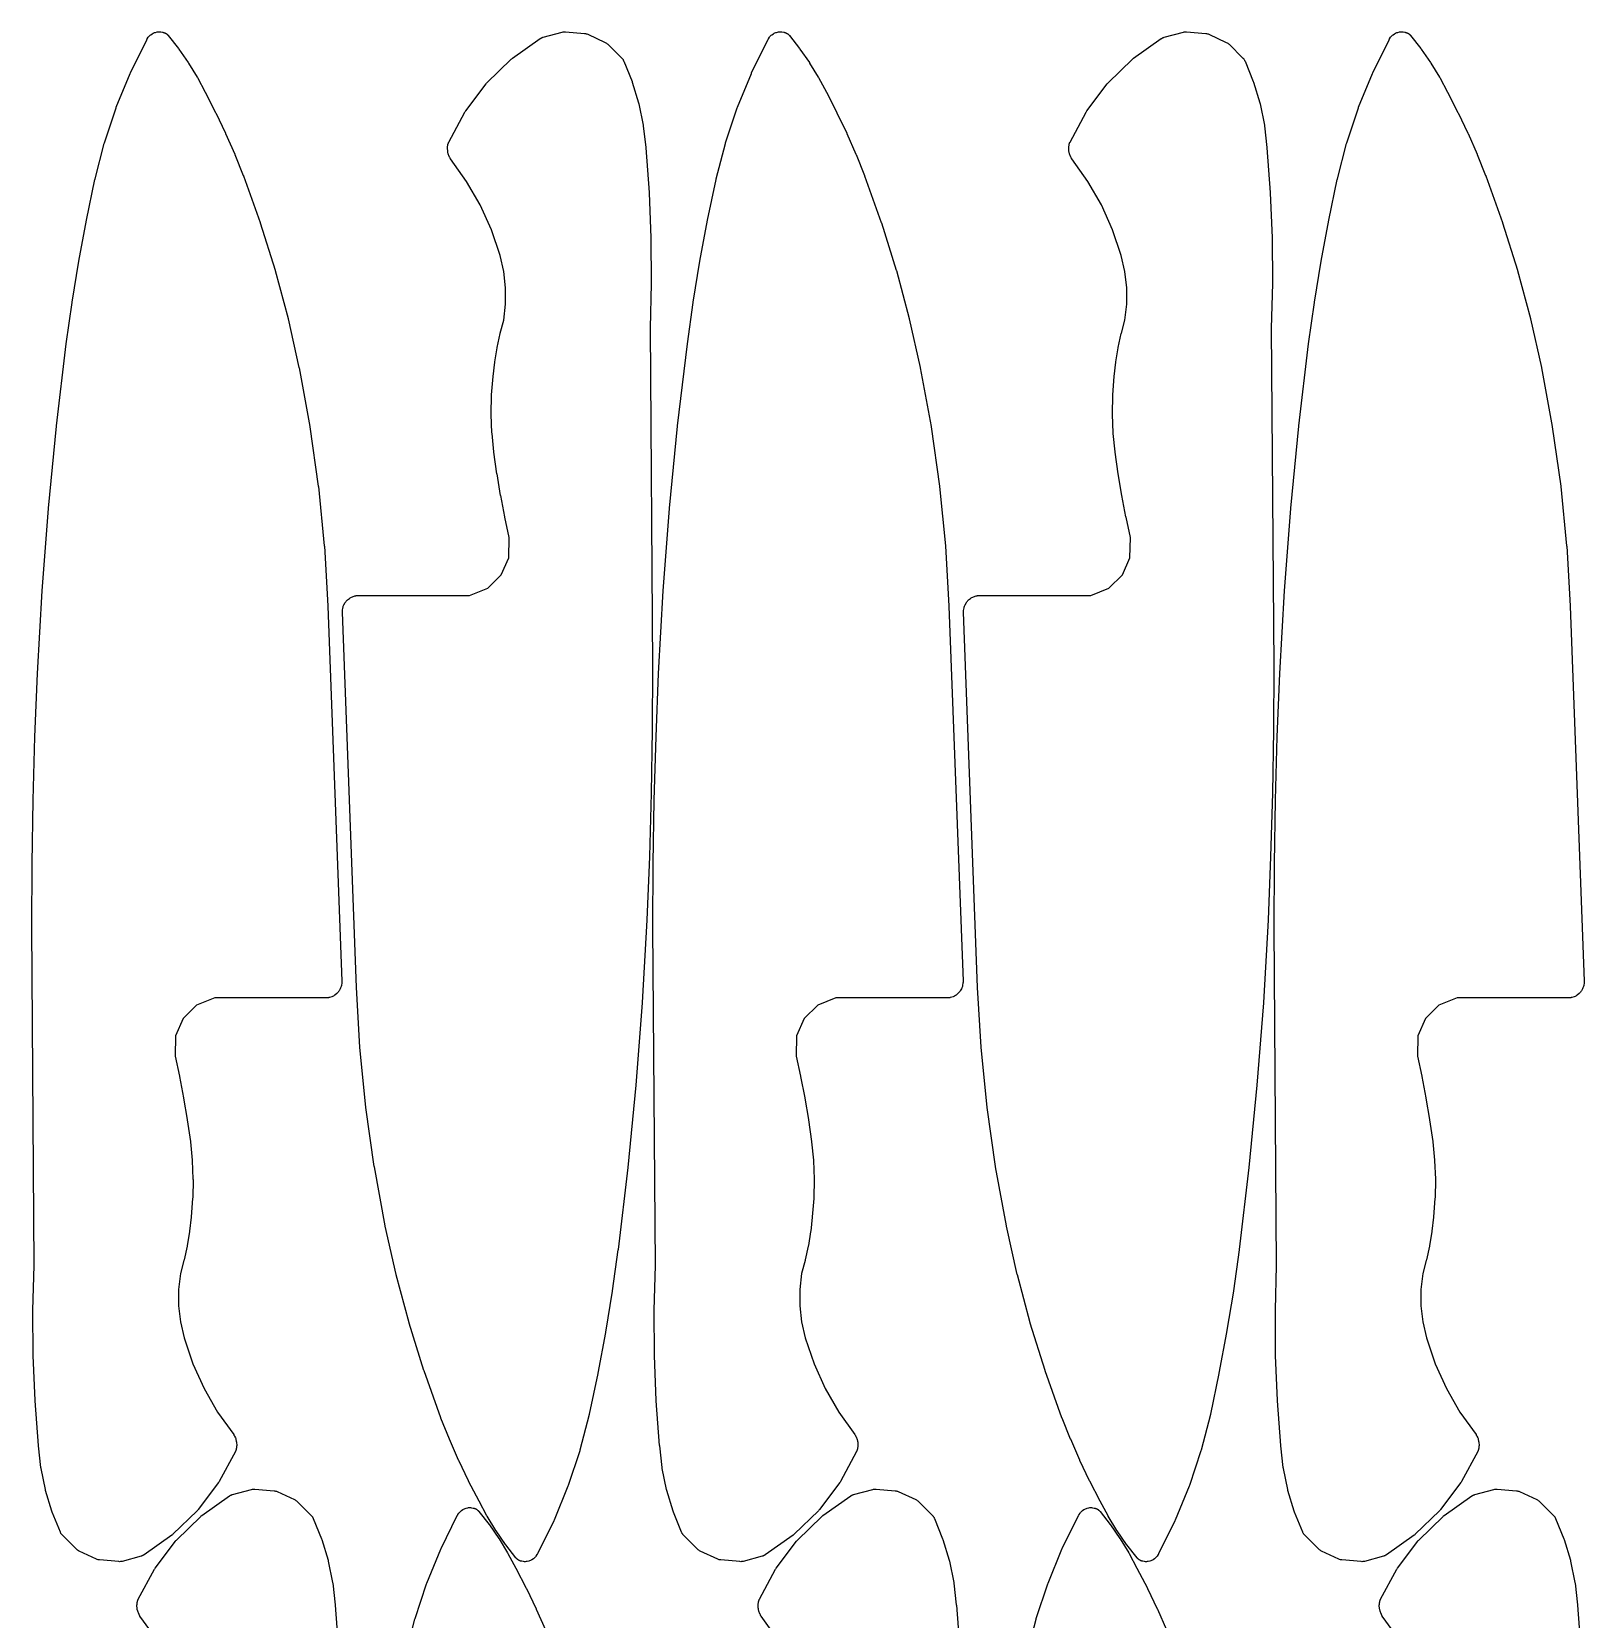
# Model space of a CAD drawing. Header units: metres. Extents: x 0 to 3000, y 0 to 1240.
# Drawn here: x 1471.6 to 1806, y 619.6 to 961.7 of the extents above; entities that cross this region are included whole.
import ezdxf

# ---------------------------------------------------------------- set-up
doc = ezdxf.new("R2010")
doc.units = ezdxf.units.M

msp = doc.modelspace()

# ---------------------------------------------------------------- linework, layer by layer
at = {"color": 1}
for points in [[(1507.13, 751.89), (1504.23, 749.05), (1502.59, 745.33), (1502.5, 740.95), (1503.44, 736.59), (1503.45, 736.55), (1504.34, 731.94), (1504.35, 731.89), (1505.12, 727.26), (1505.13, 727.22), (1505.8, 722.57), (1505.8, 722.53), (1505.81, 722.49), (1506.21, 718.54), (1506.22, 718.42), (1506.37, 714.46), (1506.38, 714.34), (1506.3, 710.38), (1506.29, 710.26), (1505.97, 706.31), (1505.96, 706.28), (1505.96, 706.25), (1505.63, 703.22), (1505.61, 703.11), (1505.12, 700.11), (1505.1, 700.01), (1504.45, 697.03), (1504.43, 696.93), (1503.67, 694.13), (1503.28, 690.67), (1503.27, 687.15), (1503.66, 683.66), (1504.45, 680.21), (1506.34, 674.66), (1508.75, 669.32), (1511.67, 664.24), (1515.13, 659.38), (1515.18, 659.3), (1515.23, 659.22), (1515.24, 659.22), (1515.24, 659.21), (1515.28, 659.13), (1515.32, 659.05), (1515.49, 658.69), (1515.56, 658.52), (1515.61, 658.34), (1515.7, 657.96), (1515.74, 657.78), (1515.76, 657.6), (1515.78, 657.21), (1515.78, 657.02), (1515.77, 656.83), (1515.72, 656.45), (1515.7, 656.38), (1515.69, 656.32), (1515.69, 656.28), (1515.68, 656.25), (1515.66, 656.19), (1515.65, 656.13), (1515.64, 656.1), (1515.63, 656.06), (1515.6, 656), (1515.58, 655.94), (1515.57, 655.91), (1515.55, 655.88), (1515.52, 655.82), (1515.5, 655.76), (1512.04, 649.3), (1511.96, 649.17), (1511.87, 649.04), (1507.48, 643.22), (1507.39, 643.11), (1507.28, 642.99), (1502.05, 637.92), (1501.94, 637.81), (1501.82, 637.72), (1495.84, 633.48), (1495.79, 633.45), (1495.74, 633.42), (1495.7, 633.4), (1495.67, 633.38), (1495.62, 633.35), (1495.57, 633.32), (1495.53, 633.31), (1495.5, 633.29), (1495.44, 633.27), (1495.39, 633.25), (1495.35, 633.23), (1495.31, 633.22), (1495.26, 633.2), (1495.2, 633.19), (1491.09, 632.07), (1490.92, 632.03), (1490.74, 632.01), (1490.57, 632), (1490.39, 632.01), (1486.26, 632.37), (1486.09, 632.39), (1485.92, 632.43), (1485.76, 632.48), (1485.6, 632.55), (1481.84, 634.28), (1481.68, 634.37), (1481.53, 634.46), (1481.39, 634.57), (1481.26, 634.68), (1478.25, 637.7), (1478.24, 637.7), (1478.24, 637.71), (1478.17, 637.78), (1478.11, 637.84), (1478.11, 637.85), (1478.1, 637.86), (1478.05, 637.93), (1478, 638), (1477.99, 638.01), (1477.99, 638.01), (1477.94, 638.09), (1477.9, 638.17), (1477.89, 638.18), (1477.89, 638.18), (1477.85, 638.27), (1477.81, 638.35), (1477.81, 638.35), (1477.81, 638.36), (1476.04, 642.7), (1475.98, 642.88), (1474.62, 647.35), (1474.58, 647.53), (1473.64, 652.11), (1473.61, 652.29), (1473.09, 656.95), (1473.09, 656.99), (1473.09, 657.02), (1472.37, 666.67), (1472.37, 666.74), (1471.98, 676.41), (1471.98, 676.47), (1471.91, 686.15), (1471.91, 686.21), (1472.17, 695.85), (1471.64, 768.73), (1471.64, 768.74), (1471.64, 768.75), (1471.7, 782.4), (1471.7, 782.42), (1471.92, 796.06), (1471.92, 796.09), (1472.31, 809.72), (1472.31, 809.75), (1472.86, 823.38), (1472.86, 823.4), (1472.86, 823.41), (1473.86, 841.18), (1473.86, 841.22), (1475.23, 858.95), (1475.23, 858.99), (1476.96, 876.7), (1476.97, 876.74), (1479.07, 894.41), (1479.07, 894.43), (1479.07, 894.45), (1480.32, 903.32), (1480.32, 903.36), (1481.77, 912.2), (1481.78, 912.24), (1483.42, 921.05), (1483.43, 921.09), (1485.26, 929.86), (1485.27, 929.9), (1485.28, 929.94), (1487.26, 937.61), (1487.3, 937.75), (1489.79, 945.25), (1489.84, 945.38), (1492.85, 952.7), (1492.9, 952.83), (1496.41, 959.93), (1496.42, 959.95), (1496.43, 959.97), (1496.47, 960.03), (1496.5, 960.1), (1496.52, 960.12), (1496.53, 960.14), (1496.74, 960.46), (1496.86, 960.62), (1496.99, 960.77), (1497.13, 960.9), (1497.28, 961.02), (1497.59, 961.23), (1497.76, 961.33), (1497.93, 961.41), (1498.1, 961.48), (1498.29, 961.53), (1498.65, 961.61), (1498.85, 961.65), (1499.04, 961.66), (1499.24, 961.66), (1499.43, 961.63), (1499.81, 961.57), (1499.86, 961.56), (1499.91, 961.55), (1499.96, 961.53), (1500, 961.52), (1500.05, 961.51), (1500.1, 961.49), (1500.15, 961.48), (1500.19, 961.46), (1500.24, 961.44), (1500.29, 961.42), (1500.33, 961.4), (1500.37, 961.38), (1500.42, 961.36), (1500.46, 961.34), (1500.5, 961.31), (1500.54, 961.29), (1500.58, 961.26), (1500.63, 961.23), (1500.66, 961.2), (1500.7, 961.18), (1500.74, 961.14), (1500.78, 961.11), (1500.82, 961.08), (1500.85, 961.05), (1500.89, 961.01), (1500.92, 960.97), (1500.95, 960.94), (1500.99, 960.91), (1501.02, 960.86), (1501.05, 960.83), (1503.24, 958.02), (1503.31, 957.93), (1505.33, 955), (1505.39, 954.91), (1507.25, 951.88), (1507.31, 951.78), (1508.99, 948.64), (1509, 948.63), (1509, 948.61), (1511.25, 944.28), (1511.28, 944.22), (1513.38, 939.82), (1513.4, 939.76), (1515.36, 935.29), (1515.39, 935.23), (1517.2, 930.7), (1517.22, 930.66), (1517.23, 930.63), (1520.84, 920.56), (1520.86, 920.48), (1524.05, 910.27), (1524.07, 910.19), (1526.84, 899.86), (1526.86, 899.78), (1529.2, 889.34), (1529.2, 889.31), (1529.21, 889.27), (1531.54, 876.6), (1531.56, 876.52), (1533.36, 863.78), (1533.37, 863.7), (1534.65, 850.89), (1534.66, 850.8), (1535.41, 837.95), (1535.41, 837.93), (1535.41, 837.91), (1538.44, 757.08), (1538.44, 756.99), (1538.44, 756.9), (1538.43, 756.89), (1538.43, 756.89), (1538.43, 756.8), (1538.42, 756.71), (1538.33, 756.15), (1538.3, 755.97), (1538.24, 755.79), (1538.17, 755.62), (1538.09, 755.46), (1537.82, 754.99), (1537.72, 754.83), (1537.61, 754.69), (1537.48, 754.56), (1537.35, 754.43), (1536.93, 754.09), (1536.78, 753.98), (1536.62, 753.89), (1536.45, 753.81), (1536.28, 753.74), (1535.74, 753.57), (1535.73, 753.56), (1535.71, 753.56), (1535.63, 753.54), (1535.56, 753.52), (1535.54, 753.52), (1535.52, 753.51), (1535.44, 753.5), (1535.36, 753.49), (1535.34, 753.48), (1535.33, 753.48), (1535.25, 753.48), (1535.17, 753.47), (1535.15, 753.47), (1535.13, 753.47), (1511.04, 753.47), (1507.13, 751.89)], [(1569.85, 841.77), (1572.75, 844.62), (1574.38, 848.33), (1574.48, 852.71), (1573.53, 857.07), (1573.52, 857.11), (1572.64, 861.72), (1572.63, 861.77), (1571.85, 866.4), (1571.84, 866.44), (1571.18, 871.09), (1571.17, 871.13), (1571.17, 871.17), (1570.77, 875.12), (1570.76, 875.24), (1570.6, 879.2), (1570.6, 879.32), (1570.68, 883.28), (1570.69, 883.4), (1571.01, 887.35), (1571.01, 887.38), (1571.01, 887.41), (1571.35, 890.44), (1571.36, 890.55), (1571.85, 893.55), (1571.87, 893.66), (1572.52, 896.63), (1572.54, 896.73), (1573.3, 899.53), (1573.7, 902.99), (1573.7, 906.51), (1573.31, 910), (1572.53, 913.45), (1570.64, 919), (1568.22, 924.34), (1565.3, 929.42), (1561.84, 934.28), (1561.79, 934.36), (1561.74, 934.44), (1561.74, 934.44), (1561.73, 934.45), (1561.69, 934.53), (1561.65, 934.61), (1561.49, 934.97), (1561.42, 935.14), (1561.36, 935.32), (1561.27, 935.7), (1561.23, 935.88), (1561.22, 936.06), (1561.19, 936.45), (1561.19, 936.64), (1561.21, 936.83), (1561.26, 937.21), (1561.27, 937.28), (1561.28, 937.35), (1561.29, 937.38), (1561.29, 937.41), (1561.31, 937.47), (1561.33, 937.54), (1561.34, 937.57), (1561.35, 937.6), (1561.37, 937.66), (1561.39, 937.72), (1561.41, 937.75), (1561.42, 937.78), (1561.45, 937.84), (1561.48, 937.9), (1564.94, 944.36), (1565.02, 944.49), (1565.1, 944.62), (1569.49, 950.44), (1569.59, 950.56), (1569.69, 950.67), (1574.92, 955.74), (1575.04, 955.85), (1575.16, 955.94), (1581.14, 960.18), (1581.19, 960.21), (1581.23, 960.24), (1581.27, 960.26), (1581.3, 960.28), (1581.36, 960.31), (1581.41, 960.34), (1581.44, 960.35), (1581.48, 960.37), (1581.53, 960.39), (1581.59, 960.42), (1581.62, 960.43), (1581.66, 960.44), (1581.72, 960.46), (1581.77, 960.48), (1585.89, 961.59), (1586.06, 961.63), (1586.23, 961.65), (1586.41, 961.66), (1586.59, 961.65), (1590.71, 961.29), (1590.88, 961.27), (1591.05, 961.23), (1591.22, 961.18), (1591.38, 961.11), (1595.14, 959.38), (1595.29, 959.3), (1595.44, 959.2), (1595.58, 959.09), (1595.71, 958.98), (1598.73, 955.96), (1598.73, 955.96), (1598.74, 955.95), (1598.8, 955.88), (1598.86, 955.82), (1598.87, 955.81), (1598.87, 955.81), (1598.92, 955.73), (1598.98, 955.66), (1598.98, 955.65), (1598.99, 955.65), (1599.03, 955.57), (1599.08, 955.49), (1599.08, 955.48), (1599.09, 955.48), (1599.12, 955.4), (1599.16, 955.31), (1599.17, 955.31), (1599.17, 955.3), (1600.93, 950.96), (1600.99, 950.78), (1602.35, 946.31), (1602.4, 946.13), (1603.34, 941.55), (1603.36, 941.37), (1603.88, 936.71), (1603.88, 936.67), (1603.89, 936.64), (1604.6, 926.99), (1604.61, 926.92), (1605, 917.25), (1605, 917.19), (1605.07, 907.52), (1605.07, 907.45), (1604.81, 897.81), (1605.33, 824.93), (1605.33, 824.92), (1605.33, 824.91), (1605.27, 811.26), (1605.27, 811.24), (1605.05, 797.6), (1605.05, 797.57), (1604.66, 783.94), (1604.66, 783.91), (1604.11, 770.28), (1604.11, 770.26), (1604.11, 770.25), (1603.12, 752.49), (1603.11, 752.44), (1601.75, 734.71), (1601.74, 734.67), (1600.01, 716.96), (1600.01, 716.92), (1597.91, 699.25), (1597.91, 699.23), (1597.9, 699.21), (1596.66, 690.34), (1596.65, 690.3), (1595.21, 681.46), (1595.2, 681.42), (1593.56, 672.61), (1593.55, 672.57), (1591.71, 663.81), (1591.7, 663.76), (1591.69, 663.72), (1589.72, 656.05), (1589.68, 655.91), (1587.18, 648.41), (1587.13, 648.28), (1584.13, 640.96), (1584.07, 640.84), (1580.57, 633.73), (1580.55, 633.71), (1580.54, 633.69), (1580.51, 633.63), (1580.47, 633.56), (1580.46, 633.54), (1580.45, 633.52), (1580.23, 633.2), (1580.12, 633.04), (1579.99, 632.9), (1579.85, 632.76), (1579.69, 632.64), (1579.38, 632.43), (1579.22, 632.33), (1579.05, 632.25), (1578.87, 632.18), (1578.69, 632.13), (1578.32, 632.05), (1578.13, 632.01), (1577.93, 632), (1577.74, 632), (1577.54, 632.03), (1577.16, 632.09), (1577.11, 632.11), (1577.06, 632.11), (1577.02, 632.13), (1576.97, 632.14), (1576.92, 632.15), (1576.87, 632.17), (1576.83, 632.18), (1576.78, 632.2), (1576.74, 632.22), (1576.69, 632.24), (1576.65, 632.26), (1576.6, 632.28), (1576.56, 632.3), (1576.51, 632.33), (1576.47, 632.35), (1576.43, 632.37), (1576.39, 632.4), (1576.35, 632.43), (1576.31, 632.46), (1576.27, 632.49), (1576.23, 632.52), (1576.19, 632.55), (1576.16, 632.58), (1576.12, 632.61), (1576.09, 632.65), (1576.05, 632.69), (1576.02, 632.72), (1575.99, 632.76), (1575.96, 632.8), (1575.92, 632.84), (1573.73, 635.64), (1573.67, 635.73), (1571.64, 638.66), (1571.58, 638.75), (1569.72, 641.78), (1569.67, 641.88), (1567.98, 645.02), (1567.98, 645.03), (1567.97, 645.05), (1565.73, 649.38), (1565.7, 649.44), (1563.6, 653.84), (1563.57, 653.9), (1561.61, 658.37), (1561.59, 658.43), (1559.77, 662.96), (1559.76, 663), (1559.74, 663.03), (1556.14, 673.1), (1556.11, 673.18), (1552.92, 683.39), (1552.9, 683.47), (1550.14, 693.8), (1550.12, 693.88), (1547.78, 704.32), (1547.77, 704.35), (1547.76, 704.39), (1545.43, 717.06), (1545.42, 717.14), (1543.61, 729.88), (1543.6, 729.97), (1542.32, 742.77), (1542.32, 742.86), (1541.57, 755.71), (1541.57, 755.73), (1541.57, 755.75), (1538.54, 836.58), (1538.54, 836.67), (1538.54, 836.76), (1538.54, 836.77), (1538.54, 836.77), (1538.55, 836.86), (1538.56, 836.95), (1538.64, 837.51), (1538.68, 837.69), (1538.73, 837.87), (1538.8, 838.04), (1538.89, 838.21), (1539.16, 838.67), (1539.26, 838.83), (1539.37, 838.97), (1539.49, 839.1), (1539.63, 839.23), (1540.05, 839.57), (1540.2, 839.68), (1540.36, 839.77), (1540.52, 839.86), (1540.7, 839.92), (1541.23, 840.09), (1541.25, 840.1), (1541.26, 840.1), (1541.34, 840.12), (1541.42, 840.14), (1541.44, 840.15), (1541.45, 840.15), (1541.53, 840.16), (1541.61, 840.18), (1541.63, 840.18), (1541.65, 840.18), (1541.73, 840.18), (1541.81, 840.19), (1541.83, 840.19), (1541.84, 840.19), (1565.93, 840.19), (1569.85, 841.77)], [(1640.91, 751.89), (1638.01, 749.05), (1636.38, 745.33), (1636.28, 740.95), (1637.23, 736.59), (1637.24, 736.55), (1638.12, 731.94), (1638.13, 731.89), (1638.91, 727.26), (1638.92, 727.22), (1639.58, 722.57), (1639.59, 722.53), (1639.6, 722.49), (1639.99, 718.54), (1640, 718.42), (1640.16, 714.46), (1640.16, 714.34), (1640.08, 710.38), (1640.07, 710.26), (1639.75, 706.31), (1639.75, 706.28), (1639.75, 706.25), (1639.41, 703.22), (1639.4, 703.11), (1638.91, 700.11), (1638.89, 700.01), (1638.24, 697.03), (1638.22, 696.93), (1637.46, 694.13), (1637.06, 690.67), (1637.06, 687.15), (1637.45, 683.66), (1638.23, 680.21), (1640.12, 674.66), (1642.54, 669.32), (1645.46, 664.24), (1648.92, 659.38), (1648.97, 659.3), (1649.02, 659.22), (1649.02, 659.22), (1649.03, 659.21), (1649.07, 659.13), (1649.11, 659.05), (1649.27, 658.69), (1649.34, 658.52), (1649.4, 658.34), (1649.49, 657.96), (1649.53, 657.78), (1649.54, 657.6), (1649.57, 657.21), (1649.57, 657.02), (1649.55, 656.83), (1649.5, 656.45), (1649.49, 656.38), (1649.48, 656.32), (1649.47, 656.28), (1649.47, 656.25), (1649.45, 656.19), (1649.43, 656.13), (1649.42, 656.1), (1649.41, 656.06), (1649.39, 656), (1649.37, 655.94), (1649.35, 655.91), (1649.34, 655.88), (1649.31, 655.82), (1649.28, 655.76), (1645.82, 649.3), (1645.74, 649.17), (1645.66, 649.04), (1641.27, 643.22), (1641.17, 643.11), (1641.07, 642.99), (1635.84, 637.92), (1635.72, 637.81), (1635.6, 637.72), (1629.62, 633.48), (1629.57, 633.45), (1629.53, 633.42), (1629.49, 633.4), (1629.46, 633.38), (1629.4, 633.35), (1629.36, 633.32), (1629.32, 633.31), (1629.28, 633.29), (1629.23, 633.27), (1629.18, 633.25), (1629.14, 633.23), (1629.1, 633.22), (1629.04, 633.2), (1628.99, 633.19), (1624.87, 632.07), (1624.7, 632.03), (1624.53, 632.01), (1624.35, 632), (1624.18, 632.01), (1620.05, 632.37), (1619.88, 632.39), (1619.71, 632.43), (1619.54, 632.48), (1619.38, 632.55), (1615.62, 634.28), (1615.47, 634.37), (1615.32, 634.46), (1615.18, 634.57), (1615.05, 634.68), (1612.03, 637.7), (1612.03, 637.7), (1612.02, 637.71), (1611.96, 637.78), (1611.9, 637.84), (1611.9, 637.85), (1611.89, 637.86), (1611.84, 637.93), (1611.78, 638), (1611.78, 638.01), (1611.77, 638.01), (1611.73, 638.09), (1611.68, 638.17), (1611.68, 638.18), (1611.67, 638.18), (1611.64, 638.27), (1611.6, 638.35), (1611.6, 638.35), (1611.59, 638.36), (1609.83, 642.7), (1609.77, 642.88), (1608.41, 647.35), (1608.37, 647.53), (1607.42, 652.11), (1607.4, 652.29), (1606.88, 656.95), (1606.88, 656.99), (1606.87, 657.02), (1606.16, 666.67), (1606.15, 666.74), (1605.76, 676.41), (1605.76, 676.47), (1605.69, 686.15), (1605.7, 686.21), (1605.95, 695.85), (1605.43, 768.73), (1605.43, 768.74), (1605.43, 768.75), (1605.49, 782.4), (1605.49, 782.42), (1605.71, 796.06), (1605.71, 796.09), (1606.1, 809.72), (1606.1, 809.75), (1606.65, 823.38), (1606.65, 823.4), (1606.65, 823.41), (1607.64, 841.18), (1607.65, 841.22), (1609.01, 858.95), (1609.02, 858.99), (1610.75, 876.7), (1610.75, 876.74), (1612.85, 894.41), (1612.85, 894.43), (1612.86, 894.45), (1614.1, 903.32), (1614.11, 903.36), (1615.56, 912.2), (1615.56, 912.24), (1617.2, 921.05), (1617.21, 921.09), (1619.05, 929.86), (1619.06, 929.9), (1619.07, 929.94), (1621.04, 937.61), (1621.08, 937.75), (1623.58, 945.25), (1623.63, 945.38), (1626.63, 952.7), (1626.69, 952.83), (1630.19, 959.93), (1630.21, 959.95), (1630.22, 959.97), (1630.25, 960.03), (1630.29, 960.1), (1630.3, 960.12), (1630.31, 960.14), (1630.53, 960.46), (1630.64, 960.62), (1630.77, 960.77), (1630.91, 960.9), (1631.07, 961.02), (1631.38, 961.23), (1631.54, 961.33), (1631.71, 961.41), (1631.89, 961.48), (1632.07, 961.53), (1632.44, 961.61), (1632.63, 961.65), (1632.83, 961.66), (1633.02, 961.66), (1633.22, 961.63), (1633.6, 961.57), (1633.65, 961.56), (1633.7, 961.55), (1633.75, 961.53), (1633.79, 961.52), (1633.84, 961.51), (1633.89, 961.49), (1633.93, 961.48), (1633.98, 961.46), (1634.02, 961.44), (1634.07, 961.42), (1634.11, 961.4), (1634.16, 961.38), (1634.2, 961.36), (1634.25, 961.34), (1634.29, 961.31), (1634.33, 961.29), (1634.37, 961.26), (1634.41, 961.23), (1634.45, 961.2), (1634.49, 961.18), (1634.53, 961.14), (1634.57, 961.11), (1634.6, 961.08), (1634.64, 961.05), (1634.67, 961.01), (1634.71, 960.97), (1634.74, 960.94), (1634.77, 960.91), (1634.8, 960.86), (1634.84, 960.83), (1637.03, 958.02), (1637.09, 957.93), (1639.12, 955), (1639.18, 954.91), (1641.04, 951.88), (1641.09, 951.78), (1642.78, 948.64), (1642.78, 948.63), (1642.79, 948.61), (1645.03, 944.28), (1645.06, 944.22), (1647.16, 939.82), (1647.19, 939.76), (1649.15, 935.29), (1649.17, 935.23), (1650.99, 930.7), (1651, 930.66), (1651.02, 930.63), (1654.62, 920.56), (1654.65, 920.48), (1657.84, 910.27), (1657.86, 910.19), (1660.62, 899.86), (1660.64, 899.78), (1662.98, 889.34), (1662.99, 889.31), (1663, 889.27), (1665.33, 876.6), (1665.34, 876.52), (1667.15, 863.78), (1667.16, 863.7), (1668.44, 850.89), (1668.44, 850.8), (1669.19, 837.95), (1669.19, 837.93), (1669.19, 837.91), (1672.22, 757.08), (1672.22, 756.99), (1672.22, 756.9), (1672.22, 756.89), (1672.22, 756.89), (1672.21, 756.8), (1672.2, 756.71), (1672.12, 756.15), (1672.08, 755.97), (1672.03, 755.79), (1671.96, 755.62), (1671.87, 755.46), (1671.6, 754.99), (1671.5, 754.83), (1671.39, 754.69), (1671.27, 754.56), (1671.13, 754.43), (1670.71, 754.09), (1670.56, 753.98), (1670.4, 753.89), (1670.24, 753.81), (1670.06, 753.74), (1669.53, 753.57), (1669.51, 753.56), (1669.5, 753.56), (1669.42, 753.54), (1669.34, 753.52), (1669.32, 753.52), (1669.31, 753.51), (1669.23, 753.5), (1669.15, 753.49), (1669.13, 753.48), (1669.11, 753.48), (1669.03, 753.48), (1668.95, 753.47), (1668.93, 753.47), (1668.92, 753.47), (1644.83, 753.47), (1640.91, 751.89)], [(1703.63, 841.77), (1706.53, 844.62), (1708.17, 848.33), (1708.26, 852.71), (1707.32, 857.07), (1707.31, 857.11), (1706.42, 861.72), (1706.41, 861.77), (1705.64, 866.4), (1705.63, 866.44), (1704.96, 871.09), (1704.96, 871.13), (1704.95, 871.17), (1704.55, 875.12), (1704.54, 875.24), (1704.39, 879.2), (1704.38, 879.32), (1704.47, 883.28), (1704.47, 883.4), (1704.79, 887.35), (1704.8, 887.38), (1704.8, 887.41), (1705.13, 890.44), (1705.15, 890.55), (1705.64, 893.55), (1705.66, 893.66), (1706.31, 896.63), (1706.33, 896.73), (1707.09, 899.53), (1707.48, 902.99), (1707.49, 906.51), (1707.1, 910), (1706.31, 913.45), (1704.42, 919), (1702.01, 924.34), (1699.09, 929.42), (1695.63, 934.28), (1695.58, 934.36), (1695.53, 934.44), (1695.52, 934.44), (1695.52, 934.45), (1695.48, 934.53), (1695.44, 934.61), (1695.27, 934.97), (1695.2, 935.14), (1695.15, 935.32), (1695.06, 935.7), (1695.02, 935.88), (1695, 936.06), (1694.98, 936.45), (1694.98, 936.64), (1694.99, 936.83), (1695.04, 937.21), (1695.06, 937.28), (1695.07, 937.35), (1695.07, 937.38), (1695.08, 937.41), (1695.1, 937.47), (1695.11, 937.54), (1695.13, 937.57), (1695.13, 937.6), (1695.16, 937.66), (1695.18, 937.72), (1695.19, 937.75), (1695.21, 937.78), (1695.24, 937.84), (1695.26, 937.9), (1698.72, 944.36), (1698.8, 944.49), (1698.89, 944.62), (1703.28, 950.44), (1703.37, 950.56), (1703.48, 950.67), (1708.71, 955.74), (1708.82, 955.85), (1708.94, 955.94), (1714.92, 960.18), (1714.97, 960.21), (1715.02, 960.24), (1715.06, 960.26), (1715.09, 960.28), (1715.14, 960.31), (1715.19, 960.34), (1715.23, 960.35), (1715.27, 960.37), (1715.32, 960.39), (1715.37, 960.42), (1715.41, 960.43), (1715.45, 960.44), (1715.5, 960.46), (1715.56, 960.48), (1719.67, 961.59), (1719.84, 961.63), (1720.02, 961.65), (1720.2, 961.66), (1720.37, 961.65), (1724.5, 961.29), (1724.67, 961.27), (1724.84, 961.23), (1725, 961.18), (1725.16, 961.11), (1728.92, 959.38), (1729.08, 959.3), (1729.23, 959.2), (1729.37, 959.09), (1729.5, 958.98), (1732.51, 955.96), (1732.52, 955.96), (1732.52, 955.95), (1732.59, 955.88), (1732.65, 955.82), (1732.65, 955.81), (1732.66, 955.81), (1732.71, 955.73), (1732.76, 955.66), (1732.77, 955.65), (1732.77, 955.65), (1732.82, 955.57), (1732.86, 955.49), (1732.87, 955.48), (1732.87, 955.48), (1732.91, 955.4), (1732.95, 955.31), (1732.95, 955.31), (1732.95, 955.3), (1734.72, 950.96), (1734.78, 950.78), (1736.14, 946.31), (1736.18, 946.13), (1737.12, 941.55), (1737.15, 941.37), (1737.67, 936.71), (1737.67, 936.67), (1737.67, 936.64), (1738.39, 926.99), (1738.39, 926.92), (1738.78, 917.25), (1738.79, 917.19), (1738.85, 907.52), (1738.85, 907.45), (1738.59, 897.81), (1739.12, 824.93), (1739.12, 824.92), (1739.12, 824.91), (1739.06, 811.26), (1739.06, 811.24), (1738.84, 797.6), (1738.84, 797.57), (1738.45, 783.94), (1738.45, 783.91), (1737.9, 770.28), (1737.9, 770.26), (1737.9, 770.25), (1736.9, 752.49), (1736.9, 752.44), (1735.53, 734.71), (1735.53, 734.67), (1733.8, 716.96), (1733.79, 716.92), (1731.7, 699.25), (1731.69, 699.23), (1731.69, 699.21), (1730.44, 690.34), (1730.44, 690.3), (1728.99, 681.46), (1728.98, 681.42), (1727.34, 672.61), (1727.33, 672.57), (1725.5, 663.81), (1725.49, 663.76), (1725.48, 663.72), (1723.5, 656.05), (1723.46, 655.91), (1720.97, 648.41), (1720.92, 648.28), (1717.91, 640.96), (1717.86, 640.84), (1714.35, 633.73), (1714.34, 633.71), (1714.33, 633.69), (1714.29, 633.63), (1714.26, 633.56), (1714.24, 633.54), (1714.23, 633.52), (1714.02, 633.2), (1713.9, 633.04), (1713.77, 632.9), (1713.63, 632.76), (1713.48, 632.64), (1713.17, 632.43), (1713, 632.33), (1712.83, 632.25), (1712.66, 632.18), (1712.47, 632.13), (1712.11, 632.05), (1711.91, 632.01), (1711.72, 632), (1711.52, 632), (1711.33, 632.03), (1710.95, 632.09), (1710.9, 632.11), (1710.85, 632.11), (1710.8, 632.13), (1710.76, 632.14), (1710.71, 632.15), (1710.66, 632.17), (1710.61, 632.18), (1710.57, 632.2), (1710.52, 632.22), (1710.47, 632.24), (1710.43, 632.26), (1710.39, 632.28), (1710.34, 632.3), (1710.3, 632.33), (1710.26, 632.35), (1710.22, 632.37), (1710.18, 632.4), (1710.13, 632.43), (1710.1, 632.46), (1710.06, 632.49), (1710.02, 632.52), (1709.98, 632.55), (1709.94, 632.58), (1709.91, 632.61), (1709.87, 632.65), (1709.84, 632.69), (1709.81, 632.72), (1709.77, 632.76), (1709.74, 632.8), (1709.71, 632.84), (1707.52, 635.64), (1707.45, 635.73), (1705.43, 638.66), (1705.37, 638.75), (1703.51, 641.78), (1703.45, 641.88), (1701.77, 645.02), (1701.76, 645.03), (1701.76, 645.05), (1699.51, 649.38), (1699.48, 649.44), (1697.38, 653.84), (1697.36, 653.9), (1695.4, 658.37), (1695.37, 658.43), (1693.56, 662.96), (1693.54, 663), (1693.53, 663.03), (1689.92, 673.1), (1689.9, 673.18), (1686.71, 683.39), (1686.69, 683.47), (1683.92, 693.8), (1683.9, 693.88), (1681.56, 704.32), (1681.56, 704.35), (1681.55, 704.39), (1679.22, 717.06), (1679.2, 717.14), (1677.4, 729.88), (1677.39, 729.97), (1676.11, 742.77), (1676.1, 742.86), (1675.35, 755.71), (1675.35, 755.73), (1675.35, 755.75), (1672.32, 836.58), (1672.32, 836.67), (1672.32, 836.76), (1672.33, 836.77), (1672.33, 836.77), (1672.34, 836.86), (1672.34, 836.95), (1672.43, 837.51), (1672.46, 837.69), (1672.52, 837.87), (1672.59, 838.04), (1672.67, 838.21), (1672.94, 838.67), (1673.04, 838.83), (1673.15, 838.97), (1673.28, 839.1), (1673.41, 839.23), (1673.83, 839.57), (1673.98, 839.68), (1674.14, 839.77), (1674.31, 839.86), (1674.48, 839.92), (1675.02, 840.09), (1675.03, 840.1), (1675.05, 840.1), (1675.13, 840.12), (1675.21, 840.14), (1675.22, 840.15), (1675.24, 840.15), (1675.32, 840.16), (1675.4, 840.18), (1675.42, 840.18), (1675.43, 840.18), (1675.51, 840.18), (1675.59, 840.19), (1675.61, 840.19), (1675.63, 840.19), (1699.72, 840.19), (1703.63, 841.77)], [(1774.7, 751.89), (1771.8, 749.05), (1770.17, 745.33), (1770.07, 740.95), (1771.01, 736.59), (1771.02, 736.55), (1771.91, 731.94), (1771.92, 731.89), (1772.7, 727.26), (1772.7, 727.22), (1773.37, 722.57), (1773.37, 722.53), (1773.38, 722.49), (1773.78, 718.54), (1773.79, 718.42), (1773.95, 714.46), (1773.95, 714.34), (1773.87, 710.38), (1773.86, 710.26), (1773.54, 706.31), (1773.54, 706.28), (1773.53, 706.25), (1773.2, 703.22), (1773.18, 703.11), (1772.69, 700.11), (1772.67, 700.01), (1772.03, 697.03), (1772, 696.93), (1771.24, 694.13), (1770.85, 690.67), (1770.85, 687.15), (1771.24, 683.66), (1772.02, 680.21), (1773.91, 674.66), (1776.32, 669.32), (1779.24, 664.24), (1782.71, 659.38), (1782.76, 659.3), (1782.8, 659.22), (1782.81, 659.22), (1782.81, 659.21), (1782.85, 659.13), (1782.89, 659.05), (1783.06, 658.69), (1783.13, 658.52), (1783.18, 658.34), (1783.27, 657.96), (1783.31, 657.78), (1783.33, 657.6), (1783.35, 657.21), (1783.35, 657.02), (1783.34, 656.83), (1783.29, 656.45), (1783.28, 656.38), (1783.27, 656.32), (1783.26, 656.28), (1783.25, 656.25), (1783.23, 656.19), (1783.22, 656.13), (1783.21, 656.1), (1783.2, 656.06), (1783.17, 656), (1783.15, 655.94), (1783.14, 655.91), (1783.13, 655.88), (1783.1, 655.82), (1783.07, 655.76), (1779.61, 649.3), (1779.53, 649.17), (1779.44, 649.04), (1775.05, 643.22), (1774.96, 643.11), (1774.85, 642.99), (1769.62, 637.92), (1769.51, 637.81), (1769.39, 637.72), (1763.41, 633.48), (1763.36, 633.45), (1763.31, 633.42), (1763.28, 633.4), (1763.24, 633.38), (1763.19, 633.35), (1763.14, 633.32), (1763.1, 633.31), (1763.07, 633.29), (1763.01, 633.27), (1762.96, 633.25), (1762.92, 633.23), (1762.88, 633.22), (1762.83, 633.2), (1762.77, 633.19), (1758.66, 632.07), (1758.49, 632.03), (1758.31, 632.01), (1758.14, 632), (1757.96, 632.01), (1753.83, 632.37), (1753.66, 632.39), (1753.49, 632.43), (1753.33, 632.48), (1753.17, 632.55), (1749.41, 634.28), (1749.25, 634.37), (1749.1, 634.46), (1748.96, 634.57), (1748.83, 634.68), (1745.82, 637.7), (1745.81, 637.7), (1745.81, 637.71), (1745.75, 637.78), (1745.69, 637.84), (1745.68, 637.85), (1745.68, 637.86), (1745.62, 637.93), (1745.57, 638), (1745.56, 638.01), (1745.56, 638.01), (1745.51, 638.09), (1745.47, 638.17), (1745.46, 638.18), (1745.46, 638.18), (1745.42, 638.27), (1745.38, 638.35), (1745.38, 638.35), (1745.38, 638.36), (1743.61, 642.7), (1743.55, 642.88), (1742.2, 647.35), (1742.15, 647.53), (1741.21, 652.11), (1741.18, 652.29), (1740.66, 656.95), (1740.66, 656.99), (1740.66, 657.02), (1739.94, 666.67), (1739.94, 666.74), (1739.55, 676.41), (1739.55, 676.47), (1739.48, 686.15), (1739.48, 686.21), (1739.74, 695.85), (1739.22, 768.73), (1739.22, 768.74), (1739.22, 768.75), (1739.27, 782.4), (1739.27, 782.42), (1739.5, 796.06), (1739.5, 796.09), (1739.88, 809.72), (1739.88, 809.75), (1740.43, 823.38), (1740.43, 823.4), (1740.43, 823.41), (1741.43, 841.18), (1741.43, 841.22), (1742.8, 858.95), (1742.8, 858.99), (1744.53, 876.7), (1744.54, 876.74), (1746.64, 894.41), (1746.64, 894.43), (1746.64, 894.45), (1747.89, 903.32), (1747.9, 903.36), (1749.34, 912.2), (1749.35, 912.24), (1750.99, 921.05), (1751, 921.09), (1752.83, 929.86), (1752.85, 929.9), (1752.86, 929.94), (1754.83, 937.61), (1754.87, 937.75), (1757.36, 945.25), (1757.41, 945.38), (1760.42, 952.7), (1760.47, 952.83), (1763.98, 959.93), (1763.99, 959.95), (1764, 959.97), (1764.04, 960.03), (1764.08, 960.1), (1764.09, 960.12), (1764.1, 960.14), (1764.31, 960.46), (1764.43, 960.62), (1764.56, 960.77), (1764.7, 960.9), (1764.86, 961.02), (1765.17, 961.23), (1765.33, 961.33), (1765.5, 961.41), (1765.68, 961.48), (1765.86, 961.53), (1766.23, 961.61), (1766.42, 961.65), (1766.61, 961.66), (1766.81, 961.66), (1767, 961.63), (1767.38, 961.57), (1767.44, 961.56), (1767.49, 961.55), (1767.53, 961.53), (1767.58, 961.52), (1767.63, 961.51), (1767.68, 961.49), (1767.72, 961.48), (1767.76, 961.46), (1767.81, 961.44), (1767.86, 961.42), (1767.9, 961.4), (1767.94, 961.38), (1767.99, 961.36), (1768.03, 961.34), (1768.07, 961.31), (1768.11, 961.29), (1768.16, 961.26), (1768.2, 961.23), (1768.24, 961.2), (1768.27, 961.18), (1768.31, 961.14), (1768.35, 961.11), (1768.39, 961.08), (1768.42, 961.05), (1768.46, 961.01), (1768.5, 960.97), (1768.53, 960.94), (1768.56, 960.91), (1768.59, 960.86), (1768.62, 960.83), (1770.81, 958.02), (1770.88, 957.93), (1772.9, 955), (1772.97, 954.91), (1774.82, 951.88), (1774.88, 951.78), (1776.56, 948.64), (1776.57, 948.63), (1776.58, 948.61), (1778.82, 944.28), (1778.85, 944.22), (1780.95, 939.82), (1780.98, 939.76), (1782.93, 935.29), (1782.96, 935.23), (1784.77, 930.7), (1784.79, 930.66), (1784.8, 930.63), (1788.41, 920.56), (1788.43, 920.48), (1791.62, 910.27), (1791.65, 910.19), (1794.41, 899.86), (1794.43, 899.78), (1796.77, 889.34), (1796.77, 889.31), (1796.78, 889.27), (1799.12, 876.6), (1799.13, 876.52), (1800.94, 863.78), (1800.95, 863.7), (1802.22, 850.89), (1802.23, 850.8), (1802.98, 837.95), (1802.98, 837.93), (1802.98, 837.91), (1806.01, 757.08), (1806.01, 756.99), (1806.01, 756.9), (1806.01, 756.89), (1806.01, 756.89), (1806, 756.8), (1805.99, 756.71), (1805.9, 756.15), (1805.87, 755.97), (1805.81, 755.79), (1805.74, 755.62), (1805.66, 755.46), (1805.39, 754.99), (1805.29, 754.83), (1805.18, 754.69), (1805.05, 754.56), (1804.92, 754.43), (1804.5, 754.09), (1804.35, 753.98), (1804.19, 753.89), (1804.02, 753.81), (1803.85, 753.74), (1803.32, 753.57), (1803.3, 753.56), (1803.28, 753.56), (1803.21, 753.54), (1803.13, 753.52), (1803.11, 753.52), (1803.09, 753.51), (1803.01, 753.5), (1802.93, 753.49), (1802.92, 753.48), (1802.9, 753.48), (1802.82, 753.48), (1802.74, 753.47), (1802.72, 753.47), (1802.7, 753.47), (1778.62, 753.47), (1774.7, 751.89)]]:
    msp.add_lwpolyline(points, close=True, dxfattribs=at)
for points in [[(1498.41, 615.42), (1494.95, 620.28), (1494.9, 620.36), (1494.85, 620.44), (1494.85, 620.44), (1494.84, 620.45), (1494.8, 620.53), (1494.76, 620.61), (1494.6, 620.97), (1494.53, 621.14), (1494.47, 621.32), (1494.38, 621.7), (1494.34, 621.88), (1494.32, 622.06), (1494.3, 622.45), (1494.3, 622.64), (1494.31, 622.83), (1494.37, 623.21), (1494.38, 623.28), (1494.39, 623.35), (1494.4, 623.38), (1494.4, 623.41), (1494.42, 623.47), (1494.44, 623.54), (1494.45, 623.57), (1494.46, 623.6), (1494.48, 623.66), (1494.5, 623.72), (1494.52, 623.75), (1494.53, 623.78), (1494.56, 623.84), (1494.59, 623.9), (1498.05, 630.36), (1498.12, 630.49), (1498.21, 630.62), (1502.6, 636.44), (1502.7, 636.56), (1502.8, 636.67), (1508.03, 641.74), (1508.14, 641.85), (1508.27, 641.94), (1514.25, 646.18), (1514.29, 646.21), (1514.34, 646.24), (1514.38, 646.26), (1514.41, 646.28), (1514.46, 646.31), (1514.51, 646.34), (1514.55, 646.35), (1514.59, 646.37), (1514.64, 646.39), (1514.69, 646.42), (1514.73, 646.43), (1514.77, 646.44), (1514.82, 646.46), (1514.88, 646.48), (1518.99, 647.59), (1519.17, 647.63), (1519.34, 647.65), (1519.52, 647.66), (1519.69, 647.65), (1523.82, 647.29), (1523.99, 647.27), (1524.16, 647.23), (1524.32, 647.18), (1524.48, 647.11), (1528.25, 645.38), (1528.4, 645.3), (1528.55, 645.2), (1528.69, 645.09), (1528.82, 644.98), (1531.84, 641.96), (1531.84, 641.96), (1531.85, 641.95), (1531.91, 641.88), (1531.97, 641.82), (1531.97, 641.81), (1531.98, 641.81), (1532.03, 641.73), (1532.08, 641.66), (1532.09, 641.65), (1532.09, 641.65), (1532.14, 641.57), (1532.19, 641.49), (1532.19, 641.48), (1532.19, 641.48), (1532.23, 641.4), (1532.27, 641.31), (1532.27, 641.31), (1532.28, 641.3), (1534.04, 636.96), (1534.1, 636.78), (1535.46, 632.31), (1535.5, 632.13), (1536.44, 627.55), (1536.47, 627.37), (1536.99, 622.71), (1536.99, 622.67), (1537, 622.64), (1537.71, 612.99)], [(1632.19, 615.42), (1628.73, 620.28), (1628.68, 620.36), (1628.63, 620.44), (1628.63, 620.44), (1628.63, 620.45), (1628.59, 620.53), (1628.54, 620.61), (1628.38, 620.97), (1628.31, 621.14), (1628.26, 621.32), (1628.16, 621.7), (1628.13, 621.88), (1628.11, 622.06), (1628.09, 622.45), (1628.09, 622.64), (1628.1, 622.83), (1628.15, 623.21), (1628.16, 623.28), (1628.17, 623.35), (1628.18, 623.38), (1628.19, 623.41), (1628.21, 623.47), (1628.22, 623.54), (1628.23, 623.57), (1628.24, 623.6), (1628.27, 623.66), (1628.29, 623.72), (1628.3, 623.75), (1628.31, 623.78), (1628.34, 623.84), (1628.37, 623.9), (1631.83, 630.36), (1631.91, 630.49), (1632, 630.62), (1636.38, 636.44), (1636.48, 636.56), (1636.59, 636.67), (1641.81, 641.74), (1641.93, 641.85), (1642.05, 641.94), (1648.03, 646.18), (1648.08, 646.21), (1648.13, 646.24), (1648.16, 646.26), (1648.2, 646.28), (1648.25, 646.31), (1648.3, 646.34), (1648.34, 646.35), (1648.37, 646.37), (1648.43, 646.39), (1648.48, 646.42), (1648.52, 646.43), (1648.56, 646.44), (1648.61, 646.46), (1648.66, 646.48), (1652.78, 647.59), (1652.95, 647.63), (1653.13, 647.65), (1653.3, 647.66), (1653.48, 647.65), (1657.61, 647.29), (1657.78, 647.27), (1657.95, 647.23), (1658.11, 647.18), (1658.27, 647.11), (1662.03, 645.38), (1662.19, 645.3), (1662.34, 645.2), (1662.48, 645.09), (1662.61, 644.98), (1665.62, 641.96), (1665.63, 641.96), (1665.63, 641.95), (1665.69, 641.88), (1665.75, 641.82), (1665.76, 641.81), (1665.76, 641.81), (1665.82, 641.73), (1665.87, 641.66), (1665.87, 641.65), (1665.88, 641.65), (1665.92, 641.57), (1665.97, 641.49), (1665.97, 641.48), (1665.98, 641.48), (1666.02, 641.4), (1666.06, 641.31), (1666.06, 641.31), (1666.06, 641.3), (1667.83, 636.96), (1667.89, 636.78), (1669.24, 632.31), (1669.29, 632.13), (1670.23, 627.55), (1670.26, 627.37), (1670.77, 622.71), (1670.78, 622.67), (1670.78, 622.64), (1671.5, 612.99)], [(1765.98, 615.42), (1762.52, 620.28), (1762.47, 620.36), (1762.42, 620.44), (1762.42, 620.44), (1762.41, 620.45), (1762.37, 620.53), (1762.33, 620.61), (1762.17, 620.97), (1762.1, 621.14), (1762.04, 621.32), (1761.95, 621.7), (1761.91, 621.88), (1761.89, 622.06), (1761.87, 622.45), (1761.87, 622.64), (1761.89, 622.83), (1761.94, 623.21), (1761.95, 623.28), (1761.96, 623.35), (1761.97, 623.38), (1761.97, 623.41), (1761.99, 623.47), (1762.01, 623.54), (1762.02, 623.57), (1762.03, 623.6), (1762.05, 623.66), (1762.07, 623.72), (1762.09, 623.75), (1762.1, 623.78), (1762.13, 623.84), (1762.16, 623.9), (1765.62, 630.36), (1765.7, 630.49), (1765.78, 630.62), (1770.17, 636.44), (1770.27, 636.56), (1770.37, 636.67), (1775.6, 641.74), (1775.71, 641.85), (1775.84, 641.94), (1781.82, 646.18), (1781.87, 646.21), (1781.91, 646.24), (1781.95, 646.26), (1781.98, 646.28), (1782.03, 646.31), (1782.08, 646.34), (1782.12, 646.35), (1782.16, 646.37), (1782.21, 646.39), (1782.26, 646.42), (1782.3, 646.43), (1782.34, 646.44), (1782.4, 646.46), (1782.45, 646.48), (1786.57, 647.59), (1786.74, 647.63), (1786.91, 647.65), (1787.09, 647.66), (1787.26, 647.65), (1791.39, 647.29), (1791.56, 647.27), (1791.73, 647.23), (1791.9, 647.18), (1792.06, 647.11), (1795.82, 645.38), (1795.97, 645.3), (1796.12, 645.2), (1796.26, 645.09), (1796.39, 644.98), (1799.41, 641.96), (1799.41, 641.96), (1799.42, 641.95), (1799.48, 641.88), (1799.54, 641.82), (1799.54, 641.81), (1799.55, 641.81), (1799.6, 641.73), (1799.66, 641.66), (1799.66, 641.65), (1799.66, 641.65), (1799.71, 641.57), (1799.76, 641.49), (1799.76, 641.48), (1799.76, 641.48), (1799.8, 641.4), (1799.84, 641.31), (1799.84, 641.31), (1799.85, 641.3), (1801.61, 636.96), (1801.67, 636.78), (1803.03, 632.31), (1803.07, 632.13), (1804.01, 627.55), (1804.04, 627.37), (1804.56, 622.71), (1804.56, 622.67), (1804.57, 622.64), (1805.28, 612.99)], [(1552.18, 611.94), (1554.15, 619.61), (1554.19, 619.75), (1556.69, 627.25), (1556.73, 627.38), (1559.74, 634.7), (1559.8, 634.83), (1563.3, 641.93), (1563.31, 641.95), (1563.32, 641.97), (1563.36, 642.03), (1563.4, 642.1), (1563.41, 642.12), (1563.42, 642.14), (1563.64, 642.46), (1563.75, 642.62), (1563.88, 642.77), (1564.02, 642.9), (1564.18, 643.02), (1564.49, 643.23), (1564.65, 643.33), (1564.82, 643.41), (1565, 643.48), (1565.18, 643.53), (1565.55, 643.61), (1565.74, 643.65), (1565.93, 643.66), (1566.13, 643.66), (1566.32, 643.63), (1566.71, 643.57), (1566.76, 643.56), (1566.81, 643.55), (1566.85, 643.53), (1566.9, 643.52), (1566.95, 643.51), (1567, 643.49), (1567.04, 643.48), (1567.08, 643.46), (1567.13, 643.44), (1567.18, 643.42), (1567.22, 643.4), (1567.26, 643.38), (1567.31, 643.36), (1567.36, 643.34), (1567.39, 643.31), (1567.43, 643.29), (1567.48, 643.26), (1567.52, 643.23), (1567.56, 643.2), (1567.6, 643.18), (1567.63, 643.14), (1567.68, 643.11), (1567.71, 643.08), (1567.74, 643.05), (1567.78, 643.01), (1567.82, 642.97), (1567.85, 642.94), (1567.88, 642.91), (1567.91, 642.86), (1567.95, 642.83), (1570.13, 640.02), (1570.2, 639.93), (1572.23, 637), (1572.29, 636.91), (1574.14, 633.88), (1574.2, 633.78), (1575.88, 630.64), (1575.89, 630.63), (1575.9, 630.61), (1578.14, 626.28), (1578.17, 626.22), (1580.27, 621.82), (1580.3, 621.76), (1582.26, 617.29)], [(1685.96, 611.94), (1687.94, 619.61), (1687.98, 619.75), (1690.47, 627.25), (1690.52, 627.38), (1693.53, 634.7), (1693.58, 634.83), (1697.09, 641.93), (1697.1, 641.95), (1697.11, 641.97), (1697.15, 642.03), (1697.18, 642.1), (1697.2, 642.12), (1697.21, 642.14), (1697.42, 642.46), (1697.54, 642.62), (1697.66, 642.77), (1697.81, 642.9), (1697.96, 643.02), (1698.27, 643.23), (1698.43, 643.33), (1698.61, 643.41), (1698.78, 643.48), (1698.97, 643.53), (1699.33, 643.61), (1699.53, 643.65), (1699.72, 643.66), (1699.92, 643.66), (1700.11, 643.63), (1700.49, 643.57), (1700.54, 643.56), (1700.59, 643.55), (1700.64, 643.53), (1700.68, 643.52), (1700.73, 643.51), (1700.78, 643.49), (1700.83, 643.48), (1700.87, 643.46), (1700.92, 643.44), (1700.97, 643.42), (1701.01, 643.4), (1701.05, 643.38), (1701.09, 643.36), (1701.14, 643.34), (1701.18, 643.31), (1701.22, 643.29), (1701.26, 643.26), (1701.31, 643.23), (1701.34, 643.2), (1701.38, 643.18), (1701.42, 643.14), (1701.46, 643.11), (1701.49, 643.08), (1701.53, 643.05), (1701.57, 643.01), (1701.6, 642.97), (1701.63, 642.94), (1701.67, 642.91), (1701.7, 642.86), (1701.73, 642.83), (1703.92, 640.02), (1703.99, 639.93), (1706.01, 637), (1706.07, 636.91), (1707.93, 633.88), (1707.99, 633.78), (1709.67, 630.64), (1709.68, 630.63), (1709.68, 630.61), (1711.93, 626.28), (1711.95, 626.22), (1714.06, 621.82), (1714.08, 621.76), (1716.04, 617.29)]]:
    msp.add_lwpolyline(points, dxfattribs=at)

doc.saveas('drawing.dxf')
